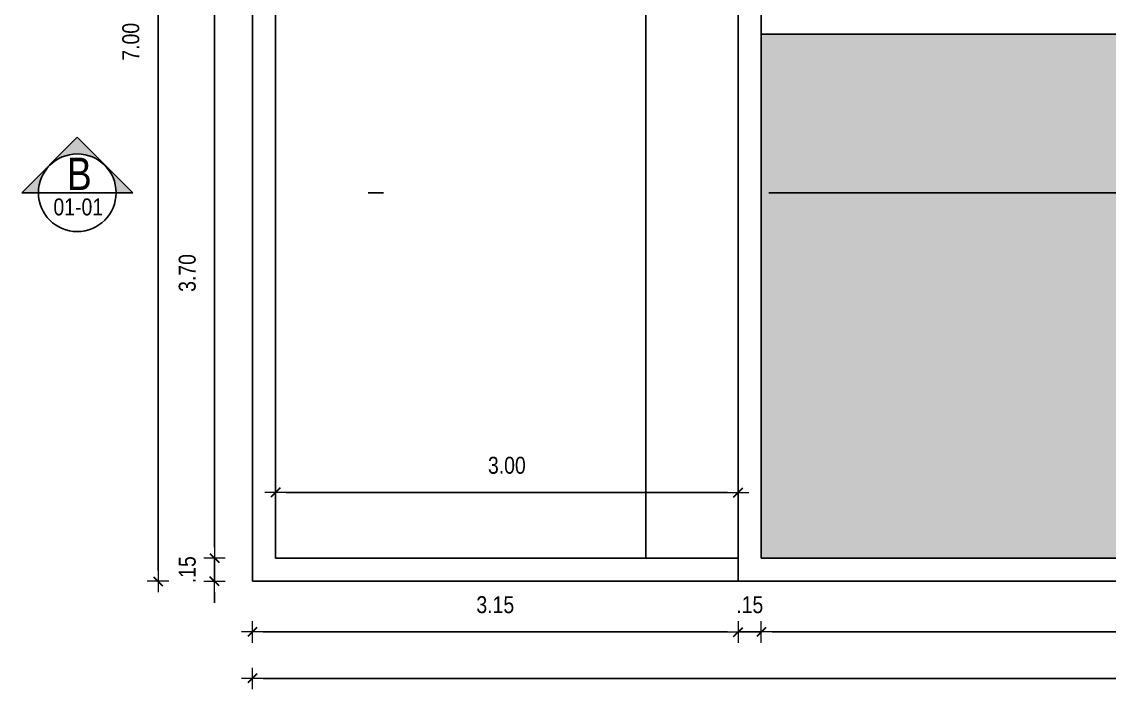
# Model space of a CAD drawing. Header units: millimetres. Extents: x -178 to 521, y -135 to 750.
# Drawn here: x -71.71 to -64.66, y 714.79 to 719.12 of the extents above; entities that cross this region are included whole.
import ezdxf

# ---------------------------------------------------------------- set-up
doc = ezdxf.new("R2010")
doc.units = ezdxf.units.MM
doc.header["$LTSCALE"] = 20
doc.header["$MEASUREMENT"] = 0
doc.header["$PDSIZE"] = -5
doc.linetypes.add('DASHDOT2', pattern=[0.5, 0.25, -0.125, 0, -0.125])
doc.layers.get('0').update_dxf_attribs({"linetype": 'CONTINUOUS'})
doc.layers.get('Defpoints').update_dxf_attribs({"linetype": 'CONTINUOUS'})
for name, color, linetype in [('AR-ALV', 5, 'CONTINUOUS'), ('COTA', 7, 'CONTINUOUS'), ('LAYER4', 7, 'CONTINUOUS'), ('LAYER5', 8, 'CONTINUOUS'), ('LAYER7', 4, 'CONTINUOUS')]:
    doc.layers.add(name, color=color, linetype=linetype)
doc.layers.add('E-Pen-C', color=4, linetype='CONTINUOUS', lineweight=15)
doc.layers.add('E-Pen-G', color=3, linetype='CONTINUOUS', lineweight=30)
doc.styles.add('F2', font='ARIALN.TTF')
doc.dimstyles.new('DIMENSION-1', dxfattribs={"dimtxt": 0.11, "dimasz": 0.07, "dimexe": 1, "dimexo": 0, "dimgap": 0.12, "dimtad": 1, "dimzin": 7, "dimdsep": 46, "dimtxsty": 'F2', "dimblk1": 'TRACO', "dimblk2": 'TRACO', "dimsah": 1, "dimcen": 1, "dimse1": 1, "dimse2": 1, "dimclrd": 256, "dimclre": 256, "dimclrt": 6, "dimadec": 0, "dimazin": 0, "dimtfac": 1, "dimtix": 1, "dimtmove": 2, "dimatfit": 3, "dimldrblk": 'TRACO', "dimfxl": 1, "dimtolj": 1, "dimtzin": 0, "dimarcsym": 0})

# ---------------------------------------------------------------- blocks, each defined once
blk = doc.blocks.new('TRACO')
at = {"layer": 'E-Pen-C'}
for p, q in [((-1, 0), (1, 0)), ((0, 1), (0, -1))]:
    blk.add_line(p, q, dxfattribs=at)
at = {"layer": 'E-Pen-G'}
blk.add_line((-0.42, -0.42), (0.42, 0.42), dxfattribs=at)
blk = doc.blocks.new('*D265')
at = {"linetype": 'Continuous', "lineweight": -2}
blk.add_line((-70.1454, 715.1577), (-67.1344, 715.1577), dxfattribs=at)
at = {"layer": 'Defpoints', "color": 0, "linetype": 'Continuous'}
for p in [(-67.0644, 715.6367), (-70.2154, 715.4867), (-67.0644, 715.1577)]:
    blk.add_point(p, dxfattribs=at)
at = {"linetype": 'Continuous', "lineweight": -2, "xscale": 0.07, "yscale": 0.07, "zscale": 0.07, "rotation": 180}
blk.add_blockref('TRACO', (-70.2154, 715.1577), dxfattribs=at)
at = {"linetype": 'Continuous', "lineweight": -2, "xscale": 0.07, "yscale": 0.07, "zscale": 0.07}
blk.add_blockref('TRACO', (-67.0644, 715.1577), dxfattribs=at)
at = {"color": 6, "linetype": 'Continuous', "insert": (-68.6399, 715.3339), "char_height": 0.11, "attachment_point": 5, "style": 'F2'}
blk.add_mtext('\\A1;3.15', dxfattribs=at)
blk = doc.blocks.new('*D266')
at = {"linetype": 'Continuous', "lineweight": -2}
for p, q in [((-67.1344, 715.1577), (-67.2044, 715.1577)), ((-67.0644, 715.1577), (-66.9144, 715.1577)), ((-66.8444, 715.1577), (-66.7744, 715.1577))]:
    blk.add_line(p, q, dxfattribs=at)
at = {"layer": 'Defpoints', "color": 0, "linetype": 'Continuous'}
for p in [(-67.0644, 715.6367), (-66.9144, 715.6367), (-66.9144, 715.1577)]:
    blk.add_point(p, dxfattribs=at)
at = {"linetype": 'Continuous', "lineweight": -2, "xscale": 0.07, "yscale": 0.07, "zscale": 0.07}
blk.add_blockref('TRACO', (-67.0644, 715.1577), dxfattribs=at)
at = {"linetype": 'Continuous', "lineweight": -2, "xscale": 0.07, "yscale": 0.07, "zscale": 0.07, "rotation": 180}
blk.add_blockref('TRACO', (-66.9144, 715.1577), dxfattribs=at)
at = {"color": 6, "linetype": 'Continuous', "insert": (-66.9894, 715.3339), "char_height": 0.11, "attachment_point": 5, "style": 'F2'}
blk.add_mtext('\\A1;.15', dxfattribs=at)
blk = doc.blocks.new('*D267')
at = {"linetype": 'Continuous', "lineweight": -2}
blk.add_line((-66.8444, 715.1577), (-56.7754, 715.1577), dxfattribs=at)
at = {"layer": 'Defpoints', "color": 0, "linetype": 'Continuous'}
for p in [(-66.9144, 715.6367), (-56.7054, 715.6367), (-56.7054, 715.1577)]:
    blk.add_point(p, dxfattribs=at)
at = {"linetype": 'Continuous', "lineweight": -2, "xscale": 0.07, "yscale": 0.07, "zscale": 0.07, "rotation": 180}
blk.add_blockref('TRACO', (-66.9144, 715.1577), dxfattribs=at)
at = {"linetype": 'Continuous', "lineweight": -2, "xscale": 0.07, "yscale": 0.07, "zscale": 0.07}
blk.add_blockref('TRACO', (-56.7054, 715.1577), dxfattribs=at)
at = {"color": 6, "linetype": 'Continuous', "insert": (-61.8099, 715.3339), "char_height": 0.11, "attachment_point": 5, "style": 'F2'}
blk.add_mtext('\\A1;10.21', dxfattribs=at)
blk = doc.blocks.new('*D279')
at = {"linetype": 'Continuous', "lineweight": -2}
for p, q in [((-70.4613, 715.7067), (-70.4613, 715.7767)), ((-70.4613, 715.4867), (-70.4613, 715.6367)), ((-70.4613, 715.4167), (-70.4613, 715.3467))]:
    blk.add_line(p, q, dxfattribs=at)
at = {"layer": 'Defpoints', "color": 0, "linetype": 'Continuous'}
for p in [(-70.4613, 715.6367), (-70.0654, 715.6367), (-70.2154, 715.4867)]:
    blk.add_point(p, dxfattribs=at)
at = {"linetype": 'Continuous', "lineweight": -2, "xscale": 0.07, "yscale": 0.07, "zscale": 0.07}
for p, rotation in [((-70.4613, 715.6367), 270), ((-70.4613, 715.4867), 90)]:
    blk.add_blockref('TRACO', p, dxfattribs=dict(at, rotation=rotation))
at = {"color": 6, "linetype": 'Continuous', "insert": (-70.6375, 715.5617), "char_height": 0.11, "attachment_point": 5, "rotation": 90, "style": 'F2'}
blk.add_mtext('\\A1;.15', dxfattribs=at)
blk = doc.blocks.new('*D280')
at = {"linetype": 'Continuous', "lineweight": -2}
blk.add_line((-70.4613, 715.7067), (-70.4613, 719.2667), dxfattribs=at)
at = {"layer": 'Defpoints', "color": 0, "linetype": 'Continuous'}
for p in [(-70.4613, 719.3367), (-66.9144, 719.3367), (-70.0654, 715.6367)]:
    blk.add_point(p, dxfattribs=at)
at = {"linetype": 'Continuous', "lineweight": -2, "xscale": 0.07, "yscale": 0.07, "zscale": 0.07}
for p, rotation in [((-70.4613, 719.3367), 90), ((-70.4613, 715.6367), 270)]:
    blk.add_blockref('TRACO', p, dxfattribs=dict(at, rotation=rotation))
at = {"color": 6, "linetype": 'Continuous', "insert": (-70.6375, 717.4867), "char_height": 0.11, "attachment_point": 5, "rotation": 90, "style": 'F2'}
blk.add_mtext('\\A1;3.70', dxfattribs=at)
blk = doc.blocks.new('*D285')
at = {"linetype": 'Continuous', "lineweight": -2}
blk.add_line((-70.8275, 722.4167), (-70.8275, 715.5567), dxfattribs=at)
at = {"layer": 'Defpoints', "color": 0, "linetype": 'Continuous'}
for p in [(-70.2154, 722.4867), (-70.8275, 715.4867), (-70.2154, 715.4867)]:
    blk.add_point(p, dxfattribs=at)
at = {"linetype": 'Continuous', "lineweight": -2, "xscale": 0.07, "yscale": 0.07, "zscale": 0.07}
for p, rotation in [((-70.8275, 722.4867), 90), ((-70.8275, 715.4867), 270)]:
    blk.add_blockref('TRACO', p, dxfattribs=dict(at, rotation=rotation))
at = {"color": 6, "linetype": 'Continuous', "insert": (-71.0036, 718.9867), "char_height": 0.11, "attachment_point": 5, "rotation": 90, "style": 'F2'}
blk.add_mtext('\\A1;7.00', dxfattribs=at)
blk = doc.blocks.new('*D315')
at = {"linetype": 'Continuous', "lineweight": -2}
blk.add_line((-45.2854, 714.8559), (-70.1454, 714.8559), dxfattribs=at)
at = {"layer": 'Defpoints', "color": 0, "linetype": 'Continuous'}
for p in [(-70.2154, 715.4867), (-45.2154, 715.4867), (-70.2154, 714.8559)]:
    blk.add_point(p, dxfattribs=at)
at = {"linetype": 'Continuous', "lineweight": -2, "xscale": 0.07, "yscale": 0.07, "zscale": 0.07, "rotation": 180}
blk.add_blockref('TRACO', (-70.2154, 714.8559), dxfattribs=at)
at = {"linetype": 'Continuous', "lineweight": -2, "xscale": 0.07, "yscale": 0.07, "zscale": 0.07}
blk.add_blockref('TRACO', (-45.2154, 714.8559), dxfattribs=at)
at = {"color": 6, "linetype": 'Continuous', "insert": (-56.5654, 715.0321), "char_height": 0.11, "attachment_point": 5, "style": 'F2'}
blk.add_mtext('\\A1;25.00', dxfattribs=at)
blk = doc.blocks.new('*D430')
at = {"linetype": 'Continuous', "lineweight": -2}
blk.add_line((-67.1344, 716.0624), (-69.9954, 716.0624), dxfattribs=at)
at = {"layer": 'Defpoints', "color": 0, "linetype": 'Continuous'}
for p in [(-67.0644, 716.7525), (-70.0654, 716.7038), (-70.0654, 716.0624)]:
    blk.add_point(p, dxfattribs=at)
at = {"linetype": 'Continuous', "lineweight": -2, "xscale": 0.07, "yscale": 0.07, "zscale": 0.07, "rotation": 180}
blk.add_blockref('TRACO', (-70.0654, 716.0624), dxfattribs=at)
at = {"linetype": 'Continuous', "lineweight": -2, "xscale": 0.07, "yscale": 0.07, "zscale": 0.07}
blk.add_blockref('TRACO', (-67.0644, 716.0624), dxfattribs=at)
at = {"color": 6, "linetype": 'Continuous', "insert": (-68.5649, 716.2385), "char_height": 0.11, "attachment_point": 5, "style": 'F2'}
blk.add_mtext('\\A1;3.00', dxfattribs=at)
blk = doc.blocks.new('A$C52F82244')
at = {"layer": 'LAYER5'}
blk.add_hatch(color=2, dxfattribs=at).paths.add_polyline_path([(0.5, 0.85), (0, 0.35), (0.15, 0.35, -1), (0.85, 0.35), (1, 0.35)])
at = {"layer": 'LAYER4', "color": 2}
blk.add_line((0.15, 0.35), (0.85, 0.35), dxfattribs=at)
at = {"layer": 'LAYER7', "color": 2}
for p, q in [((0.5, 0.85), (0, 0.35)), ((0.5, 0.85), (1, 0.35)), ((0.15, 0.35), (0, 0.35)), ((0.85, 0.35), (1, 0.35))]:
    blk.add_line(p, q, dxfattribs=at)
blk.add_circle((0.5, 0.35), 0.35, dxfattribs=at)

msp = doc.modelspace()

# ---------------------------------------------------------------- hatches: boundary and pattern name
at = {"linetype": 'Continuous'}
h = msp.add_hatch(dxfattribs=at)
h.set_pattern_fill('TROOF1', color=8, scale=0.15, angle=180, style=0, pattern_type=2)
h.set_pattern_definition([(180, (113.64461, 12.63692), (-0.15, -0.15), [0.048, -0.102]), (305.2176, (113.500608, 12.6219245), (-1.05000017453, 1.49999987498), [0.03121305, -3.0900849]), (340.71, (113.518608, 12.5964245), (-2.550000777635, 0.8999979741), [0.0317844, -3.1466586]), (19.29, (113.548608, 12.5859245), (2.550000777635, 0.8999979741), [0.0317844, -3.1466586]), (54.7824, (113.578608, 12.5964245), (1.05000017453, 1.49999987498), [0.03121305, -3.0900849]), (90, (113.59661, 12.62192), (-0.15, 0.15), [0.015, -0.135]), (270, (113.50061, 12.63692), (0.15, -0.15), [0.015, -0.135]), (180, (113.64461, 12.63092), (-0.15, -0.15), [0.042, -0.108]), (306.3844, (113.494608, 12.6189245), (-1.650001937525, 2.24999858293), [0.0354012, -3.50472585]), (342.3499, (113.515608, 12.5904245), (2.850000422915, -0.899998778574), [0.0346302, -3.42838875]), (17.6501, (113.548608, 12.5799245), (-2.850000422915, -0.899998778574), [0.0346302, -3.42838875]), (53.6156, (113.581608, 12.5904245), (1.650001937525, 2.24999858293), [0.0354012, -3.50472585]), (90, (113.60261, 12.61892), (-0.15, 0.15), [0.012, -0.138]), (270, (113.49461, 12.63092), (0.15, -0.15), [0.012, -0.138]), (180, (113.50061, 12.63092), (-0.15, -0.15), [0.006, -0.144]), (267.3974, (113.602608, 12.6189245), (0.1500021288, 3.149999897937), [0.13213635, -3.17127105]), (272.6026, (113.494608, 12.6189245), (0.1500021288, -3.149999897937), [0.13213635, -3.17127105]), (180, (113.50061, 12.63692), (-0.15, -0.15), [0.006, -0.144])])
h.paths.add_polyline_path([(-66.9144, 719.0367), (-66.9144, 715.6367), (-56.7054, 715.6367), (-56.7054, 716.8367), (-56.7054, 720.3867), (-59.9121, 720.3867), (-59.9121, 719.3367), (-59.9121, 719.0367)])
h.paths.add_polyline_path([(-62.9051, 717.6338), (-63.073, 717.6338), (-63.073, 717.4809), (-63.5316, 717.4809), (-63.5316, 717.6338), (-63.6995, 717.6338), (-63.3023, 717.8631)], flags=16)
h.paths.add_polyline_path([(-58.7386, 718.168), (-58.3414, 718.3973), (-57.9442, 718.168), (-58.1121, 718.168), (-58.1121, 718.0151), (-58.5708, 718.0151), (-58.5708, 718.168)], flags=16)
h.paths.add_polyline_path([(-63.9762, 717.2025), (-62.6519, 717.2025), (-62.6519, 717.3733), (-63.9762, 717.3733)], flags=24)
h.paths.add_polyline_path([(-63.8843, 717.0003), (-62.7438, 717.0003), (-62.7438, 717.2498), (-63.8843, 717.2498)], flags=24)
h.paths.add_polyline_path([(-59.0154, 717.7367), (-57.6911, 717.7367), (-57.6911, 717.9075), (-59.0154, 717.9075)], flags=24)
h.paths.add_polyline_path([(-58.9234, 717.5345), (-57.783, 717.5345), (-57.783, 717.784), (-58.9234, 717.784)], flags=24)
h.paths.add_polyline_path([(-57.0223, 715.4434), (-57.0223, 715.6737), (-57.2513, 715.6737), (-57.2513, 715.4434)], flags=9)
h.paths.add_polyline_path([(-57.0223, 716.083), (-57.0223, 716.3832), (-57.2513, 716.3832), (-57.2513, 716.083)], flags=24)
h.paths.add_polyline_path([(-57.0223, 716.7934), (-57.0223, 717.0237), (-57.2513, 717.0237), (-57.2513, 716.7934)], flags=24)
h.paths.add_polyline_path([(-57.0223, 718.5372), (-57.0223, 718.8375), (-57.2513, 718.8375), (-57.2513, 718.5372)], flags=24)
h.paths.add_polyline_path([(-60.3161, 715.4434), (-60.3161, 715.6737), (-60.5451, 715.6737), (-60.5451, 715.4434)], flags=9)
h.paths.add_polyline_path([(-60.3161, 717.1872), (-60.3161, 717.4875), (-60.5451, 717.4875), (-60.5451, 717.1872)], flags=24)

# ---------------------------------------------------------------- linework, layer by layer
at = {"color": 5, "linetype": 'Continuous'}
for p, q in [((-67.0644, 719.4867), (-67.0644, 715.4867)), ((-66.9144, 719.3367), (-66.9144, 715.6367)), ((-66.9144, 715.6367), (-56.7054, 715.6367)), ((-67.0644, 715.4867), (-49.5554, 715.4867))]:
    msp.add_line(p, q, dxfattribs=at)
at = {"layer": 'AR-ALV', "color": 2, "linetype": 'DASHDOT2'}
msp.add_line((-41.6653, 718.0071), (-71.0994, 718.0071), dxfattribs=at)
at = {"layer": 'COTA', "color": 7, "linetype": 'Continuous'}
for p, q in [((-70.2154, 722.4867), (-70.2154, 715.4867)), ((-70.0654, 722.3367), (-70.0654, 715.6367)), ((-59.9121, 719.0367), (-66.9144, 719.0367)), ((-70.0654, 715.6367), (-67.0644, 715.6367)), ((-70.2154, 715.4867), (-67.0644, 715.4867))]:
    msp.add_line(p, q, dxfattribs=at)
at = {"layer": 'COTA', "color": 8, "linetype": 'Continuous'}
msp.add_line((-67.6644, 720.0867), (-67.6644, 715.6367), dxfattribs=at)

# ---------------------------------------------------------------- block references
at = {"layer": 'LAYER4', "color": 2, "xscale": 0.7200000000000001, "yscale": 0.7200000000000001, "zscale": 0.7200000000000001}
msp.add_blockref('A$C52F82244', (-71.7114, 717.7551), dxfattribs=at)

# ---------------------------------------------------------------- texts
at = {"color": 7, "style": 'F2'}
for s, height, p in [('B', 0.2101, (-71.418, 718.0247)), ('01-01', 0.11, (-71.5059, 717.8603))]:
    msp.add_text(s, height=height, dxfattribs=at).set_placement(p)

# ---------------------------------------------------------------- dimensions: what is measured, and where the dimension line sits
at = {"color": 8, "linetype": 'Continuous'}
for base, p1, p2, picture, middle in [((-70.8275, 715.4867), (-70.2154, 722.4867), (-70.2154, 715.4867), '*D285', (-71.0036, 718.9867)), ((-70.4613, 715.6367), (-70.2154, 715.4867), (-70.0654, 715.6367), '*D279', (-70.6375, 715.5617))]:
    dim = msp.add_linear_dim(base=base, p1=p1, p2=p2, angle=90, dimstyle='DIMENSION-1', dxfattribs=at)
    dim.commit()
    dim.dimension.update_dxf_attribs({"geometry": picture, "text_midpoint": middle})
at = {"color": 2, "linetype": 'Continuous'}
dim = msp.add_linear_dim(base=(-70.4613, 719.3367), p1=(-70.0654, 715.6367), p2=(-66.9144, 719.3367), angle=90, dimstyle='DIMENSION-1', dxfattribs=at)
dim.commit()
dim.dimension.update_dxf_attribs({"geometry": '*D280', "text_midpoint": (-70.6375, 717.4867)})
at = {"color": 8, "linetype": 'Continuous'}
dim = msp.add_linear_dim(base=(-70.0654, 716.0624), p1=(-67.0644, 716.7525), p2=(-70.0654, 716.7038), dimstyle='DIMENSION-1', override={"dimfxl": 0.15}, dxfattribs=at)
dim.commit()
dim.dimension.update_dxf_attribs({"geometry": '*D430', "text_midpoint": (-68.5649, 716.2385)})
for base, p1, p2, picture, middle in [((-67.0644, 715.1577), (-70.2154, 715.4867), (-67.0644, 715.6367), '*D265', (-68.6399, 715.3339)), ((-66.9144, 715.1577), (-67.0644, 715.6367), (-66.9144, 715.6367), '*D266', (-66.9894, 715.3339)), ((-56.7054, 715.1577), (-66.9144, 715.6367), (-56.7054, 715.6367), '*D267', (-61.8099, 715.3339))]:
    dim = msp.add_linear_dim(base=base, p1=p1, p2=p2, dimstyle='DIMENSION-1', dxfattribs=at)
    dim.commit()
    dim.dimension.update_dxf_attribs({"geometry": picture, "text_midpoint": middle})
dim = msp.add_linear_dim(base=(-70.2154, 714.8559), p1=(-45.2154, 715.4867), p2=(-70.2154, 715.4867), dimstyle='DIMENSION-1', dxfattribs=at)
dim.commit()
dim.dimension.update_dxf_attribs({"geometry": '*D315', "text_midpoint": (-56.5654, 715.0321), "dimtype": 160})

doc.saveas('drawing.dxf')
